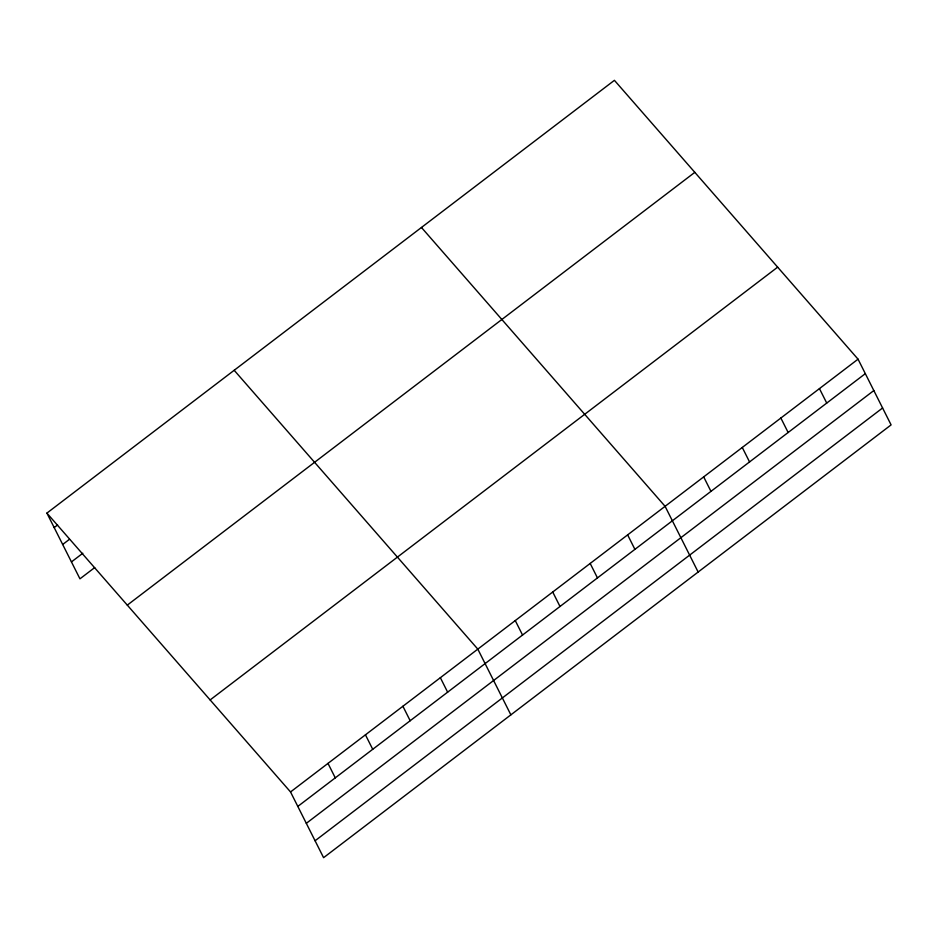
<?xml version="1.0" encoding="UTF-8"?>
<svg xmlns="http://www.w3.org/2000/svg" width="938" height="938" viewBox="0 0 938 938"><rect width="100%" height="100%" fill="white"/><g stroke="black" fill="none" stroke-linecap="round" stroke-linejoin="round"><path stroke-width="1.41" d="M46.9 513.109L614.413 80.328L858.047 359.172L891.1 424.891L323.587 857.672L290.534 791.953L46.9 513.109L79.953 578.828L94.715 567.572M54.181 527.578L57.581 524.975M62.682 544.486L69.494 539.291M71.452 561.909L82.802 553.256M127.298 605.127L694.812 172.346M210.135 699.936L777.649 267.154M290.534 791.953L858.047 359.172M297.815 806.422L865.328 373.641M306.316 823.33L873.829 390.56M315.086 840.765L882.599 407.983M421.455 227.477L665.089 506.321L698.142 572.039M234.183 370.287L477.817 649.131L510.87 714.862M819.449 388.602L826.73 403.07M780.862 418.031L788.143 432.5M742.275 447.461L749.556 461.93M703.688 476.891L710.957 491.36M627.639 534.883L634.909 549.351M590.178 563.445L597.459 577.914M552.728 592.007L559.998 606.476M515.267 620.569L522.548 635.038M440.356 677.693L447.637 692.174M402.906 706.255L410.176 720.736M365.445 734.829L372.726 749.298M327.995 763.391L335.265 777.86"/></g></svg>
